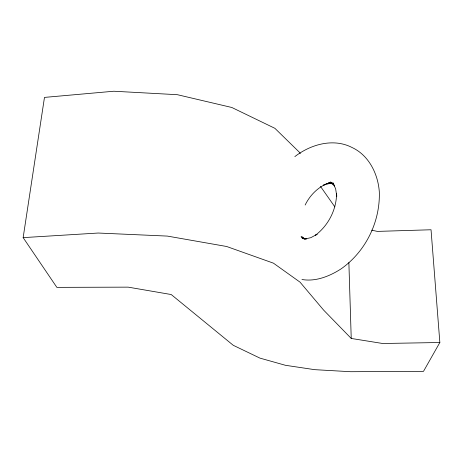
<?xml version="1.0" encoding="UTF-8"?>
<svg xmlns="http://www.w3.org/2000/svg" width="463" height="463" viewBox="0 0 463 463"><rect width="100%" height="100%" fill="white"/><g stroke="black" fill="none" stroke-linecap="round" stroke-linejoin="round"><path stroke-width="0.69" d="M371.702 230.169L377.351 231.396L431.036 229.764L439.85 342.51L423.489 371.355L350.67 371.714L314.684 369.665L285.451 365.295L259.934 358.113L233.265 345.305L171.217 294.537L128.164 287.141L56.856 287.361L23.15 237.629L44.477 97.404L113.823 91.234L177.393 94.701L231.824 107.485L274.895 128.32L299.544 152.396L300.29 153.612M305.152 205.034C309.325 196.405 316.223 188.95 324.823 184.627M294.844 156.604C310.725 144.352 333.401 137.864 352.059 147.512C368.878 155.308 378.028 173.932 379.313 191.844C380.291 221.76 365.724 251.455 341.266 268.76C329.876 276.151 315.702 281.921 301.957 279.502M317.057 234.313L315.43 235.25C328.308 225.51 336.433 209.797 336.578 193.621L336.757 196.289L335.646 188.811L332.81 182.694L334.651 186.051L330.599 181.971L332.121 183.244M316.981 234.33L310.841 237.669L304.15 239.197M325.998 183.938L323.377 185.206L329.922 183.354L326.427 183.452L332.272 183.666M304.77 239.139L306.628 238.96M23.15 237.629L98.22 233.034L167.374 236.089L226.656 246.495L273.43 263.158L300.047 282.164L323.631 310.112L351.232 338.447L382.704 343.5L439.85 342.51M306.581 238.7L302.09 238.208L303.983 238.734M331.664 183.446L328.626 182.376L333.019 184.251M304.677 238.63L301.083 236.72L303.167 238.237M302.345 236.825L303.74 238.457M334.865 206.886L320.489 186.404M348.87 262.55L351.232 338.447"/></g></svg>
